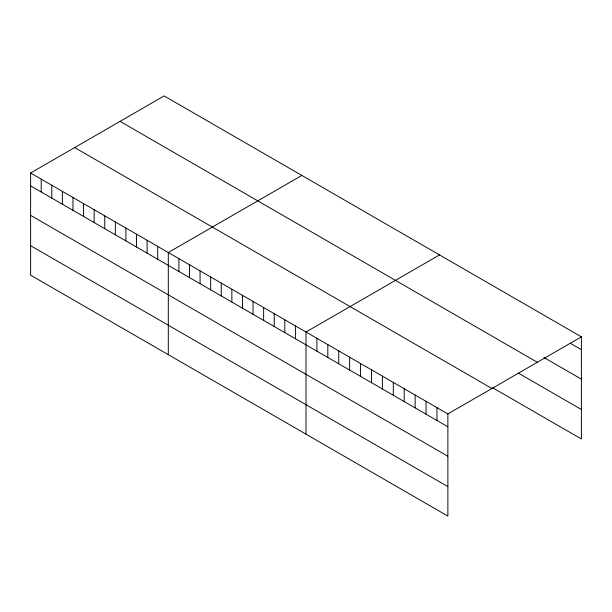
<?xml version="1.0" encoding="UTF-8"?>
<svg xmlns="http://www.w3.org/2000/svg" width="612" height="612" viewBox="0 0 612 612"><rect width="100%" height="100%" fill="white"/><g stroke="black" fill="none" stroke-linecap="round" stroke-linejoin="round"><path stroke-width="0.92" d="M30.6 173.02L447.869 413.926L447.869 516.077L30.6 275.163L30.6 173.02L164.131 95.923L581.4 336.837L581.4 438.98L492.538 387.679M301.831 175.422L168.3 252.519L168.3 354.662M439.531 254.929L306 332.018L306 434.168M447.869 413.926L581.4 336.837M570.483 343.386L581.4 349.682M543.984 357.553L581.4 379.149M120.067 121.367L537.336 362.273M518.257 373.06L581.4 409.512M74.664 147.576L491.933 388.49M30.6 185.864L447.869 426.778M30.6 215.332L447.869 456.246M30.6 245.695L447.869 486.609M436.96 407.623L436.96 420.475M426.044 401.327L426.044 414.171M415.135 395.023L415.135 407.875M404.218 388.727L404.218 401.571M393.309 382.423L393.309 395.276M382.393 376.12L382.393 388.972M371.476 369.824L371.476 382.668M360.567 363.52L360.567 376.372M349.651 357.217L349.651 370.069M338.742 350.921L338.742 363.765M327.825 344.617L327.825 357.469M316.917 338.321L316.917 351.166M295.405 325.905L295.405 338.75M284.817 319.785L284.817 332.637M274.222 313.673L274.222 326.517M263.634 307.553L263.634 320.405M253.039 301.441L253.039 314.293M242.444 295.328L242.444 308.173M231.856 289.208L231.856 302.06M221.261 283.096L221.261 295.94M210.666 276.976L210.666 289.828M200.078 270.864L200.078 283.716M189.483 264.751L189.483 277.596M178.895 258.631L178.895 271.483M157.705 246.399L157.705 259.251M147.117 240.287L147.117 253.138M136.522 234.174L136.522 247.018M125.934 228.054L125.934 240.906M115.339 221.942L115.339 234.786M104.744 215.822L104.744 228.674M94.156 209.709L94.156 222.561M83.561 203.597L83.561 216.441M72.966 197.477L72.966 210.329M62.378 191.365L62.378 204.209M51.783 185.245L51.783 198.097M41.195 179.132L41.195 191.984"/></g></svg>
